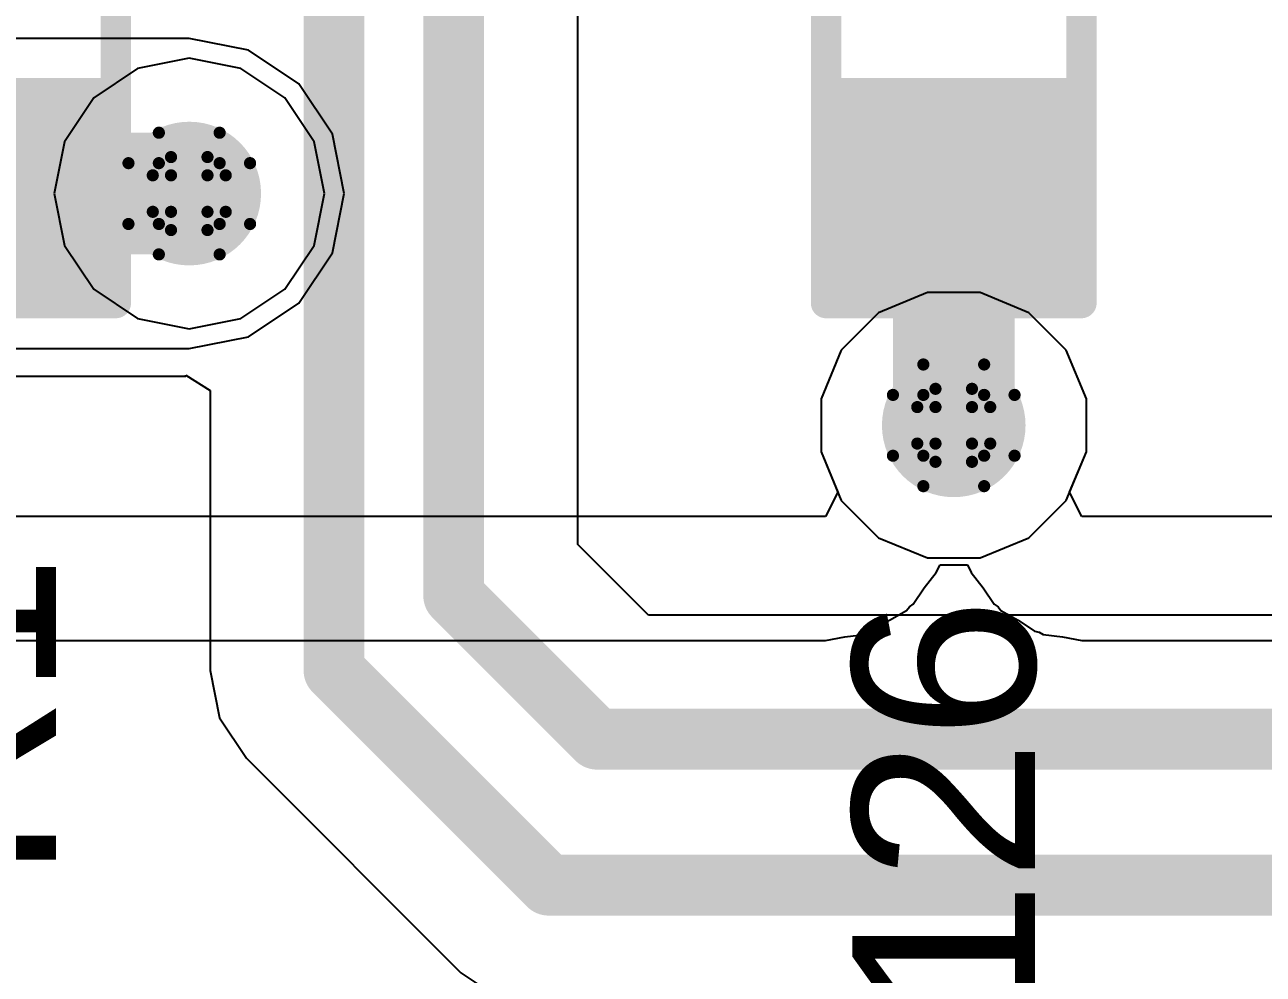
# Model space of a CAD drawing. Header units: inches. Extents: x 0 to 198, y 0 to 199.
# Drawn here: x 5.0389 to 5.2426, y 2.3458 to 2.5018 of the extents above; entities that cross this region are included whole.
import ezdxf

# ---------------------------------------------------------------- set-up
doc = ezdxf.new("R2010")
doc.units = ezdxf.units.IN
doc.header["$MEASUREMENT"] = 0
for name, color, linetype in [('Bottom Layer', 5, 'Continuous'), ('Drill Drawing', 1, 'Continuous'), ('Layer 1', 16, 'Continuous'), ('Layer 2', 76, 'Continuous'), ('Top Layer', 1, 'Continuous'), ('Top Overlay', 2, 'Continuous'), ('Top Paste', 8, 'Continuous'), ('Top Solder', 216, 'Continuous'), ('Via Holes', 16, 'Continuous')]:
    doc.layers.add(name, color=color, linetype=linetype)
doc.styles.add('Arial', font='', dxfattribs={"height": 0.2})
doc.styles.get('Arial').set_extended_font_data('Arial')

# ---------------------------------------------------------------- blocks, each defined once
blk = doc.blocks.new('R___0603_12')
at = {"layer": 'Top Layer'}
for points in [[(-0.015, 0.0175), (-0.015, -0.0175), (-0.045, -0.0175), (-0.045, 0.0175)], [(0.045, 0.0175), (0.045, -0.0175), (0.015, -0.0175), (0.015, 0.0175)]]:
    blk.add_hatch(color=1, dxfattribs=at).paths.add_polyline_path(points)
at = {"layer": 'Top Paste'}
for points in [[(-0.015, 0.0175), (-0.015, -0.0175), (-0.045, -0.0175), (-0.045, 0.0175)], [(0.045, 0.0175), (0.045, -0.0175), (0.015, -0.0175), (0.015, 0.0175)]]:
    blk.add_hatch(color=8, dxfattribs=at).paths.add_polyline_path(points)
at = {"layer": 'Top Solder'}
for points in [[(-0.011, 0.0215), (-0.011, -0.0215), (-0.049, -0.0215), (-0.049, 0.0215)], [(0.049, 0.0215), (0.049, -0.0215), (0.011, -0.0215), (0.011, 0.0215)]]:
    blk.add_hatch(color=216, dxfattribs=at).paths.add_polyline_path(points)
at = {"layer": 'Top Overlay'}
for points in [[(-0.048, 0.021, 0.005, 0.005, 0), (-0.048, -0.021, 0.005, 0.005, 0)], [(-0.048, 0.021, 0.005, 0.005, 0), (0.048, 0.021, 0.005, 0.005, 0)], [(0.048, 0.021, 0.005, 0.005, 0), (0.048, -0.021, 0.005, 0.005, 0)], [(-0.048, -0.021, 0.005, 0.005, 0), (0.048, -0.021, 0.005, 0.005, 0)]]:
    blk.add_lwpolyline(points, format="xyseb", dxfattribs=at)
for points in [[(-0.04925, 0.021, 0.0025, 0.0025, 1), (-0.04675, 0.021, 0.0025, 0.0025, 1)], [(-0.04925, 0.021, 0.0025, 0.0025, 1), (-0.04675, 0.021, 0.0025, 0.0025, 1)], [(0.04675, 0.021, 0.0025, 0.0025, 1), (0.04925, 0.021, 0.0025, 0.0025, 1)], [(0.04675, 0.021, 0.0025, 0.0025, 1), (0.04925, 0.021, 0.0025, 0.0025, 1)], [(-0.04925, -0.021, 0.0025, 0.0025, 1), (-0.04675, -0.021, 0.0025, 0.0025, 1)], [(-0.04925, -0.021, 0.0025, 0.0025, 1), (-0.04675, -0.021, 0.0025, 0.0025, 1)], [(0.04675, -0.021, 0.0025, 0.0025, 1), (0.04925, -0.021, 0.0025, 0.0025, 1)], [(0.04675, -0.021, 0.0025, 0.0025, 1), (0.04925, -0.021, 0.0025, 0.0025, 1)]]:
    blk.add_lwpolyline(points, format="xyseb", close=True, dxfattribs=at)
blk = doc.blocks.new('____0603_190')
at = {"layer": 'Top Layer'}
for points in [[(-0.015, 0.0175), (-0.015, -0.0175), (-0.045, -0.0175), (-0.045, 0.0175)], [(0.045, 0.0175), (0.045, -0.0175), (0.015, -0.0175), (0.015, 0.0175)]]:
    blk.add_hatch(color=1, dxfattribs=at).paths.add_polyline_path(points)
at = {"layer": 'Top Paste'}
for points in [[(-0.015, 0.0175), (-0.015, -0.0175), (-0.045, -0.0175), (-0.045, 0.0175)], [(0.045, 0.0175), (0.045, -0.0175), (0.015, -0.0175), (0.015, 0.0175)]]:
    blk.add_hatch(color=8, dxfattribs=at).paths.add_polyline_path(points)
at = {"layer": 'Top Solder'}
for points in [[(-0.011, 0.0215), (-0.011, -0.0215), (-0.049, -0.0215), (-0.049, 0.0215)], [(0.049, 0.0215), (0.049, -0.0215), (0.011, -0.0215), (0.011, 0.0215)]]:
    blk.add_hatch(color=216, dxfattribs=at).paths.add_polyline_path(points)
at = {"layer": 'Top Overlay'}
for points in [[(0.048, 0.021, 0.005, 0.005, 0), (-0.048, 0.021, 0.005, 0.005, 0)], [(-0.048, -0.021, 0.005, 0.005, 0), (-0.048, 0.021, 0.005, 0.005, 0)], [(0.048, -0.021, 0.005, 0.005, 0), (0.048, 0.021, 0.005, 0.005, 0)], [(0.048, -0.021, 0.005, 0.005, 0), (-0.048, -0.021, 0.005, 0.005, 0)]]:
    blk.add_lwpolyline(points, format="xyseb", dxfattribs=at)
for points in [[(-0.04925, 0.021, 0.0025, 0.0025, 1), (-0.04675, 0.021, 0.0025, 0.0025, 1)], [(-0.04925, 0.021, 0.0025, 0.0025, 1), (-0.04675, 0.021, 0.0025, 0.0025, 1)], [(0.04675, 0.021, 0.0025, 0.0025, 1), (0.04925, 0.021, 0.0025, 0.0025, 1)], [(0.04675, 0.021, 0.0025, 0.0025, 1), (0.04925, 0.021, 0.0025, 0.0025, 1)], [(-0.04925, -0.021, 0.0025, 0.0025, 1), (-0.04675, -0.021, 0.0025, 0.0025, 1)], [(-0.04925, -0.021, 0.0025, 0.0025, 1), (-0.04675, -0.021, 0.0025, 0.0025, 1)], [(0.04675, -0.021, 0.0025, 0.0025, 1), (0.04925, -0.021, 0.0025, 0.0025, 1)], [(0.04675, -0.021, 0.0025, 0.0025, 1), (0.04925, -0.021, 0.0025, 0.0025, 1)]]:
    blk.add_lwpolyline(points, format="xyseb", close=True, dxfattribs=at)

msp = doc.modelspace()

# ---------------------------------------------------------------- hatches: boundary and pattern name
at = {"layer": 'Bottom Layer'}
h = msp.add_hatch(color=5, dxfattribs=at)
edge = h.paths.add_edge_path()
edge.add_arc((5.06592, 2.4741), 0.01181, 0, 360)
h = msp.add_hatch(color=5, dxfattribs=at)
edge = h.paths.add_edge_path()
edge.add_arc((5.19166, 2.436), 0.01181, 0, 360)
at = {"layer": 'Layer 1'}
h = msp.add_hatch(color=16, dxfattribs=at)
edge = h.paths.add_edge_path()
edge.add_arc((5.06592, 2.4741), 0.01181, 0, 360)
h = msp.add_hatch(color=16, dxfattribs=at)
edge = h.paths.add_edge_path()
edge.add_arc((5.19166, 2.436), 0.01181, 0, 360)
at = {"layer": 'Layer 2'}
h = msp.add_hatch(color=76, dxfattribs=at)
edge = h.paths.add_edge_path()
edge.add_arc((5.06592, 2.4741), 0.01181, 0, 360)
h = msp.add_hatch(color=76, dxfattribs=at)
edge = h.paths.add_edge_path()
edge.add_arc((5.19166, 2.436), 0.01181, 0, 360)
at = {"layer": 'Top Layer'}
h = msp.add_hatch(color=1, dxfattribs=at)
edge = h.paths.add_edge_path()
edge.add_arc((5.06592, 2.4741), 0.01181, 0, 360)
h = msp.add_hatch(color=1, dxfattribs=at)
edge = h.paths.add_edge_path()
edge.add_arc((5.19166, 2.436), 0.01181, 0, 360)
at = {"layer": 'Via Holes'}
h = msp.add_hatch(color=7, dxfattribs=at)
edge = h.paths.add_edge_path()
edge.add_arc((5.06592, 2.4741), 0.00591, 0, 360)
h = msp.add_hatch(color=7, dxfattribs=at)
edge = h.paths.add_edge_path()
edge.add_arc((5.19166, 2.436), 0.00591, 0, 360)

# ---------------------------------------------------------------- linework, layer by layer
at = {"layer": 'Bottom Layer'}
for p, q in [((5.18732, 2.45781), (5.17931, 2.45449)), ((5.196, 2.45781), (5.18732, 2.45781)), ((5.20402, 2.45449), (5.196, 2.45781)), ((5.17931, 2.45449), (5.17317, 2.44835)), ((5.21015, 2.44835), (5.20402, 2.45449)), ((5.17317, 2.44835), (5.16985, 2.44034)), ((5.21347, 2.44034), (5.21015, 2.44835)), ((5.16985, 2.44034), (5.16985, 2.43166)), ((5.21347, 2.43166), (5.21347, 2.44034)), ((5.16985, 2.43166), (5.17261, 2.425)), ((5.21071, 2.425), (5.21347, 2.43166)), ((5.17261, 2.425), (5.17059, 2.421)), ((5.21273, 2.421), (5.21071, 2.425)), ((5.17059, 2.421), (5.02012, 2.421)), ((6.127, 2.421), (5.21273, 2.421)), ((5.1868, 2.40927), (5.18879, 2.41181)), ((5.18879, 2.41181), (5.18942, 2.41305)), ((5.18942, 2.41305), (5.1939, 2.41305)), ((5.1939, 2.41305), (5.19453, 2.41181)), ((5.19453, 2.41181), (5.19652, 2.40927)), ((5.18501, 2.40658), (5.1868, 2.40927)), ((5.19652, 2.40927), (5.19831, 2.40658)), ((5.18389, 2.40554), (5.18437, 2.40615)), ((5.18437, 2.40615), (5.18501, 2.40658)), ((5.19831, 2.40658), (5.19896, 2.40615)), ((5.19896, 2.40615), (5.19943, 2.40554)), ((5.17839, 2.40216), (5.18108, 2.40395)), ((5.18108, 2.40395), (5.18389, 2.40554)), ((5.19943, 2.40554), (5.20225, 2.40395)), ((5.20225, 2.40395), (5.20493, 2.40216)), ((5.17376, 2.40124), (5.17696, 2.40163)), ((5.17696, 2.40163), (5.17764, 2.40201)), ((5.17764, 2.40201), (5.17839, 2.40216)), ((5.20493, 2.40216), (5.20569, 2.40201)), ((5.20569, 2.40201), (5.20636, 2.40163)), ((5.20636, 2.40163), (5.20957, 2.40124)), ((5.02012, 2.40061), (5.17059, 2.40061)), ((5.17059, 2.40061), (5.17376, 2.40124)), ((5.20957, 2.40124), (5.21273, 2.40061)), ((5.21273, 2.40061), (6.127, 2.40061))]:
    msp.add_line(p, q, dxfattribs=at)
at = {"layer": 'Drill Drawing'}
for points in [[(5.06092, 2.4791, 0.002, 0.002, 0), (5.06092, 2.4841, 0.002, 0.002, 0)], [(5.06092, 2.4841, 0.002, 0.002, 0), (5.07092, 2.4841, 0.002, 0.002, 0)], [(5.07092, 2.4791, 0.002, 0.002, 0), (5.07092, 2.4841, 0.002, 0.002, 0)], [(5.06292, 2.4771, 0.002, 0.002, 0), (5.06292, 2.4801, 0.002, 0.002, 0)], [(5.06292, 2.4801, 0.002, 0.002, 0), (5.06892, 2.4801, 0.002, 0.002, 0)], [(5.06892, 2.4771, 0.002, 0.002, 0), (5.06892, 2.4801, 0.002, 0.002, 0)], [(5.05592, 2.4691, 0.002, 0.002, 0), (5.05592, 2.4791, 0.002, 0.002, 0)], [(5.05592, 2.4791, 0.002, 0.002, 0), (5.06092, 2.4791, 0.002, 0.002, 0)], [(5.07092, 2.4791, 0.002, 0.002, 0), (5.07592, 2.4791, 0.002, 0.002, 0)], [(5.07592, 2.4691, 0.002, 0.002, 0), (5.07592, 2.4791, 0.002, 0.002, 0)], [(5.05992, 2.4711, 0.002, 0.002, 0), (5.05992, 2.4771, 0.002, 0.002, 0)], [(5.05992, 2.4771, 0.002, 0.002, 0), (5.06292, 2.4771, 0.002, 0.002, 0)], [(5.06892, 2.4771, 0.002, 0.002, 0), (5.07192, 2.4771, 0.002, 0.002, 0)], [(5.07192, 2.4711, 0.002, 0.002, 0), (5.07192, 2.4771, 0.002, 0.002, 0)], [(5.05992, 2.4711, 0.002, 0.002, 0), (5.06292, 2.4711, 0.002, 0.002, 0)], [(5.06292, 2.4681, 0.002, 0.002, 0), (5.06292, 2.4711, 0.002, 0.002, 0)], [(5.06892, 2.4711, 0.002, 0.002, 0), (5.07192, 2.4711, 0.002, 0.002, 0)], [(5.06892, 2.4681, 0.002, 0.002, 0), (5.06892, 2.4711, 0.002, 0.002, 0)], [(5.05592, 2.4691, 0.002, 0.002, 0), (5.06092, 2.4691, 0.002, 0.002, 0)], [(5.06092, 2.4641, 0.002, 0.002, 0), (5.06092, 2.4691, 0.002, 0.002, 0)], [(5.06292, 2.4681, 0.002, 0.002, 0), (5.06892, 2.4681, 0.002, 0.002, 0)], [(5.07092, 2.4691, 0.002, 0.002, 0), (5.07592, 2.4691, 0.002, 0.002, 0)], [(5.07092, 2.4641, 0.002, 0.002, 0), (5.07092, 2.4691, 0.002, 0.002, 0)], [(5.06092, 2.4641, 0.002, 0.002, 0), (5.07092, 2.4641, 0.002, 0.002, 0)], [(5.18666, 2.441, 0.002, 0.002, 0), (5.18666, 2.446, 0.002, 0.002, 0)], [(5.18666, 2.446, 0.002, 0.002, 0), (5.19666, 2.446, 0.002, 0.002, 0)], [(5.19666, 2.441, 0.002, 0.002, 0), (5.19666, 2.446, 0.002, 0.002, 0)], [(5.18866, 2.439, 0.002, 0.002, 0), (5.18866, 2.442, 0.002, 0.002, 0)], [(5.18866, 2.442, 0.002, 0.002, 0), (5.19466, 2.442, 0.002, 0.002, 0)], [(5.19466, 2.439, 0.002, 0.002, 0), (5.19466, 2.442, 0.002, 0.002, 0)], [(5.18166, 2.431, 0.002, 0.002, 0), (5.18166, 2.441, 0.002, 0.002, 0)], [(5.18166, 2.441, 0.002, 0.002, 0), (5.18666, 2.441, 0.002, 0.002, 0)], [(5.19666, 2.441, 0.002, 0.002, 0), (5.20166, 2.441, 0.002, 0.002, 0)], [(5.20166, 2.431, 0.002, 0.002, 0), (5.20166, 2.441, 0.002, 0.002, 0)], [(5.18566, 2.433, 0.002, 0.002, 0), (5.18566, 2.439, 0.002, 0.002, 0)], [(5.18566, 2.439, 0.002, 0.002, 0), (5.18866, 2.439, 0.002, 0.002, 0)], [(5.19466, 2.439, 0.002, 0.002, 0), (5.19766, 2.439, 0.002, 0.002, 0)], [(5.19766, 2.433, 0.002, 0.002, 0), (5.19766, 2.439, 0.002, 0.002, 0)], [(5.18566, 2.433, 0.002, 0.002, 0), (5.18866, 2.433, 0.002, 0.002, 0)], [(5.18866, 2.43, 0.002, 0.002, 0), (5.18866, 2.433, 0.002, 0.002, 0)], [(5.19466, 2.433, 0.002, 0.002, 0), (5.19766, 2.433, 0.002, 0.002, 0)], [(5.19466, 2.43, 0.002, 0.002, 0), (5.19466, 2.433, 0.002, 0.002, 0)], [(5.18166, 2.431, 0.002, 0.002, 0), (5.18666, 2.431, 0.002, 0.002, 0)], [(5.18666, 2.426, 0.002, 0.002, 0), (5.18666, 2.431, 0.002, 0.002, 0)], [(5.18866, 2.43, 0.002, 0.002, 0), (5.19466, 2.43, 0.002, 0.002, 0)], [(5.19666, 2.431, 0.002, 0.002, 0), (5.20166, 2.431, 0.002, 0.002, 0)], [(5.19666, 2.426, 0.002, 0.002, 0), (5.19666, 2.431, 0.002, 0.002, 0)], [(5.18666, 2.426, 0.002, 0.002, 0), (5.19666, 2.426, 0.002, 0.002, 0)]]:
    msp.add_lwpolyline(points, format="xyseb", dxfattribs=at)
for points in [[(5.06042, 2.4841, 0.001, 0.001, 1), (5.06142, 2.4841, 0.001, 0.001, 1)], [(5.06042, 2.4841, 0.001, 0.001, 1), (5.06142, 2.4841, 0.001, 0.001, 1)], [(5.07042, 2.4841, 0.001, 0.001, 1), (5.07142, 2.4841, 0.001, 0.001, 1)], [(5.07042, 2.4841, 0.001, 0.001, 1), (5.07142, 2.4841, 0.001, 0.001, 1)], [(5.06242, 2.4801, 0.001, 0.001, 1), (5.06342, 2.4801, 0.001, 0.001, 1)], [(5.06242, 2.4801, 0.001, 0.001, 1), (5.06342, 2.4801, 0.001, 0.001, 1)], [(5.06842, 2.4801, 0.001, 0.001, 1), (5.06942, 2.4801, 0.001, 0.001, 1)], [(5.06842, 2.4801, 0.001, 0.001, 1), (5.06942, 2.4801, 0.001, 0.001, 1)], [(5.05542, 2.4791, 0.001, 0.001, 1), (5.05642, 2.4791, 0.001, 0.001, 1)], [(5.05542, 2.4791, 0.001, 0.001, 1), (5.05642, 2.4791, 0.001, 0.001, 1)], [(5.06042, 2.4791, 0.001, 0.001, 1), (5.06142, 2.4791, 0.001, 0.001, 1)], [(5.06042, 2.4791, 0.001, 0.001, 1), (5.06142, 2.4791, 0.001, 0.001, 1)], [(5.07042, 2.4791, 0.001, 0.001, 1), (5.07142, 2.4791, 0.001, 0.001, 1)], [(5.07042, 2.4791, 0.001, 0.001, 1), (5.07142, 2.4791, 0.001, 0.001, 1)], [(5.07542, 2.4791, 0.001, 0.001, 1), (5.07642, 2.4791, 0.001, 0.001, 1)], [(5.07542, 2.4791, 0.001, 0.001, 1), (5.07642, 2.4791, 0.001, 0.001, 1)], [(5.05942, 2.4771, 0.001, 0.001, 1), (5.06042, 2.4771, 0.001, 0.001, 1)], [(5.05942, 2.4771, 0.001, 0.001, 1), (5.06042, 2.4771, 0.001, 0.001, 1)], [(5.06242, 2.4771, 0.001, 0.001, 1), (5.06342, 2.4771, 0.001, 0.001, 1)], [(5.06242, 2.4771, 0.001, 0.001, 1), (5.06342, 2.4771, 0.001, 0.001, 1)], [(5.06842, 2.4771, 0.001, 0.001, 1), (5.06942, 2.4771, 0.001, 0.001, 1)], [(5.06842, 2.4771, 0.001, 0.001, 1), (5.06942, 2.4771, 0.001, 0.001, 1)], [(5.07142, 2.4771, 0.001, 0.001, 1), (5.07242, 2.4771, 0.001, 0.001, 1)], [(5.07142, 2.4771, 0.001, 0.001, 1), (5.07242, 2.4771, 0.001, 0.001, 1)], [(5.05942, 2.4711, 0.001, 0.001, 1), (5.06042, 2.4711, 0.001, 0.001, 1)], [(5.05942, 2.4711, 0.001, 0.001, 1), (5.06042, 2.4711, 0.001, 0.001, 1)], [(5.06242, 2.4711, 0.001, 0.001, 1), (5.06342, 2.4711, 0.001, 0.001, 1)], [(5.06242, 2.4711, 0.001, 0.001, 1), (5.06342, 2.4711, 0.001, 0.001, 1)], [(5.06842, 2.4711, 0.001, 0.001, 1), (5.06942, 2.4711, 0.001, 0.001, 1)], [(5.06842, 2.4711, 0.001, 0.001, 1), (5.06942, 2.4711, 0.001, 0.001, 1)], [(5.07142, 2.4711, 0.001, 0.001, 1), (5.07242, 2.4711, 0.001, 0.001, 1)], [(5.07142, 2.4711, 0.001, 0.001, 1), (5.07242, 2.4711, 0.001, 0.001, 1)], [(5.05542, 2.4691, 0.001, 0.001, 1), (5.05642, 2.4691, 0.001, 0.001, 1)], [(5.05542, 2.4691, 0.001, 0.001, 1), (5.05642, 2.4691, 0.001, 0.001, 1)], [(5.06042, 2.4691, 0.001, 0.001, 1), (5.06142, 2.4691, 0.001, 0.001, 1)], [(5.06042, 2.4691, 0.001, 0.001, 1), (5.06142, 2.4691, 0.001, 0.001, 1)], [(5.06242, 2.4681, 0.001, 0.001, 1), (5.06342, 2.4681, 0.001, 0.001, 1)], [(5.06242, 2.4681, 0.001, 0.001, 1), (5.06342, 2.4681, 0.001, 0.001, 1)], [(5.06842, 2.4681, 0.001, 0.001, 1), (5.06942, 2.4681, 0.001, 0.001, 1)], [(5.06842, 2.4681, 0.001, 0.001, 1), (5.06942, 2.4681, 0.001, 0.001, 1)], [(5.07042, 2.4691, 0.001, 0.001, 1), (5.07142, 2.4691, 0.001, 0.001, 1)], [(5.07042, 2.4691, 0.001, 0.001, 1), (5.07142, 2.4691, 0.001, 0.001, 1)], [(5.07542, 2.4691, 0.001, 0.001, 1), (5.07642, 2.4691, 0.001, 0.001, 1)], [(5.07542, 2.4691, 0.001, 0.001, 1), (5.07642, 2.4691, 0.001, 0.001, 1)], [(5.06042, 2.4641, 0.001, 0.001, 1), (5.06142, 2.4641, 0.001, 0.001, 1)], [(5.06042, 2.4641, 0.001, 0.001, 1), (5.06142, 2.4641, 0.001, 0.001, 1)], [(5.07042, 2.4641, 0.001, 0.001, 1), (5.07142, 2.4641, 0.001, 0.001, 1)], [(5.07042, 2.4641, 0.001, 0.001, 1), (5.07142, 2.4641, 0.001, 0.001, 1)], [(5.18616, 2.446, 0.001, 0.001, 1), (5.18716, 2.446, 0.001, 0.001, 1)], [(5.18616, 2.446, 0.001, 0.001, 1), (5.18716, 2.446, 0.001, 0.001, 1)], [(5.19616, 2.446, 0.001, 0.001, 1), (5.19716, 2.446, 0.001, 0.001, 1)], [(5.19616, 2.446, 0.001, 0.001, 1), (5.19716, 2.446, 0.001, 0.001, 1)], [(5.18816, 2.442, 0.001, 0.001, 1), (5.18916, 2.442, 0.001, 0.001, 1)], [(5.18816, 2.442, 0.001, 0.001, 1), (5.18916, 2.442, 0.001, 0.001, 1)], [(5.19416, 2.442, 0.001, 0.001, 1), (5.19516, 2.442, 0.001, 0.001, 1)], [(5.19416, 2.442, 0.001, 0.001, 1), (5.19516, 2.442, 0.001, 0.001, 1)], [(5.18116, 2.441, 0.001, 0.001, 1), (5.18216, 2.441, 0.001, 0.001, 1)], [(5.18116, 2.441, 0.001, 0.001, 1), (5.18216, 2.441, 0.001, 0.001, 1)], [(5.18616, 2.441, 0.001, 0.001, 1), (5.18716, 2.441, 0.001, 0.001, 1)], [(5.18616, 2.441, 0.001, 0.001, 1), (5.18716, 2.441, 0.001, 0.001, 1)], [(5.19616, 2.441, 0.001, 0.001, 1), (5.19716, 2.441, 0.001, 0.001, 1)], [(5.19616, 2.441, 0.001, 0.001, 1), (5.19716, 2.441, 0.001, 0.001, 1)], [(5.20116, 2.441, 0.001, 0.001, 1), (5.20216, 2.441, 0.001, 0.001, 1)], [(5.20116, 2.441, 0.001, 0.001, 1), (5.20216, 2.441, 0.001, 0.001, 1)], [(5.18516, 2.439, 0.001, 0.001, 1), (5.18616, 2.439, 0.001, 0.001, 1)], [(5.18516, 2.439, 0.001, 0.001, 1), (5.18616, 2.439, 0.001, 0.001, 1)], [(5.18816, 2.439, 0.001, 0.001, 1), (5.18916, 2.439, 0.001, 0.001, 1)], [(5.18816, 2.439, 0.001, 0.001, 1), (5.18916, 2.439, 0.001, 0.001, 1)], [(5.19416, 2.439, 0.001, 0.001, 1), (5.19516, 2.439, 0.001, 0.001, 1)], [(5.19416, 2.439, 0.001, 0.001, 1), (5.19516, 2.439, 0.001, 0.001, 1)], [(5.19716, 2.439, 0.001, 0.001, 1), (5.19816, 2.439, 0.001, 0.001, 1)], [(5.19716, 2.439, 0.001, 0.001, 1), (5.19816, 2.439, 0.001, 0.001, 1)], [(5.18516, 2.433, 0.001, 0.001, 1), (5.18616, 2.433, 0.001, 0.001, 1)], [(5.18516, 2.433, 0.001, 0.001, 1), (5.18616, 2.433, 0.001, 0.001, 1)], [(5.18816, 2.433, 0.001, 0.001, 1), (5.18916, 2.433, 0.001, 0.001, 1)], [(5.18816, 2.433, 0.001, 0.001, 1), (5.18916, 2.433, 0.001, 0.001, 1)], [(5.19416, 2.433, 0.001, 0.001, 1), (5.19516, 2.433, 0.001, 0.001, 1)], [(5.19416, 2.433, 0.001, 0.001, 1), (5.19516, 2.433, 0.001, 0.001, 1)], [(5.19716, 2.433, 0.001, 0.001, 1), (5.19816, 2.433, 0.001, 0.001, 1)], [(5.19716, 2.433, 0.001, 0.001, 1), (5.19816, 2.433, 0.001, 0.001, 1)], [(5.18116, 2.431, 0.001, 0.001, 1), (5.18216, 2.431, 0.001, 0.001, 1)], [(5.18116, 2.431, 0.001, 0.001, 1), (5.18216, 2.431, 0.001, 0.001, 1)], [(5.18616, 2.431, 0.001, 0.001, 1), (5.18716, 2.431, 0.001, 0.001, 1)], [(5.18616, 2.431, 0.001, 0.001, 1), (5.18716, 2.431, 0.001, 0.001, 1)], [(5.18816, 2.43, 0.001, 0.001, 1), (5.18916, 2.43, 0.001, 0.001, 1)], [(5.18816, 2.43, 0.001, 0.001, 1), (5.18916, 2.43, 0.001, 0.001, 1)], [(5.19416, 2.43, 0.001, 0.001, 1), (5.19516, 2.43, 0.001, 0.001, 1)], [(5.19416, 2.43, 0.001, 0.001, 1), (5.19516, 2.43, 0.001, 0.001, 1)], [(5.19616, 2.431, 0.001, 0.001, 1), (5.19716, 2.431, 0.001, 0.001, 1)], [(5.19616, 2.431, 0.001, 0.001, 1), (5.19716, 2.431, 0.001, 0.001, 1)], [(5.20116, 2.431, 0.001, 0.001, 1), (5.20216, 2.431, 0.001, 0.001, 1)], [(5.20116, 2.431, 0.001, 0.001, 1), (5.20216, 2.431, 0.001, 0.001, 1)], [(5.18616, 2.426, 0.001, 0.001, 1), (5.18716, 2.426, 0.001, 0.001, 1)], [(5.18616, 2.426, 0.001, 0.001, 1), (5.18716, 2.426, 0.001, 0.001, 1)], [(5.19616, 2.426, 0.001, 0.001, 1), (5.19716, 2.426, 0.001, 0.001, 1)], [(5.19616, 2.426, 0.001, 0.001, 1), (5.19716, 2.426, 0.001, 0.001, 1)]]:
    msp.add_lwpolyline(points, format="xyseb", close=True, dxfattribs=at)
at = {"layer": 'Layer 1'}
for p, q in [((5.06592, 2.49634), (5.05741, 2.49465)), ((5.07443, 2.49465), (5.06592, 2.49634)), ((5.05741, 2.49465), (5.0502, 2.48983)), ((5.08165, 2.48983), (5.07443, 2.49465)), ((5.0502, 2.48983), (5.04538, 2.48261)), ((5.08647, 2.48261), (5.08165, 2.48983)), ((5.04538, 2.48261), (5.04368, 2.4741)), ((5.08816, 2.4741), (5.08647, 2.48261)), ((5.04368, 2.4741), (5.04538, 2.46559)), ((5.08647, 2.46559), (5.08816, 2.4741)), ((5.04538, 2.46559), (5.0502, 2.45838)), ((5.08165, 2.45838), (5.08647, 2.46559)), ((5.0502, 2.45838), (5.05741, 2.45356)), ((5.07443, 2.45356), (5.08165, 2.45838)), ((5.05741, 2.45356), (5.06592, 2.45187)), ((5.06592, 2.45187), (5.07443, 2.45356))]:
    msp.add_line(p, q, dxfattribs=at)
at = {"layer": 'Layer 2'}
for p, q in [((5.06592, 2.49959), (4.91573, 2.49959)), ((5.07568, 2.49765), (5.06592, 2.49959)), ((5.08395, 2.49213), (5.07568, 2.49765)), ((5.08947, 2.48386), (5.08395, 2.49213)), ((5.09141, 2.4741), (5.08947, 2.48386)), ((5.08947, 2.46435), (5.09141, 2.4741)), ((5.08395, 2.45608), (5.08947, 2.46435)), ((5.18732, 2.45781), (5.17931, 2.45449)), ((5.196, 2.45781), (5.18732, 2.45781)), ((5.20402, 2.45449), (5.196, 2.45781)), ((5.07568, 2.45055), (5.08395, 2.45608)), ((5.17931, 2.45449), (5.17317, 2.44835)), ((5.21015, 2.44835), (5.20402, 2.45449)), ((5.06592, 2.44861), (5.07568, 2.45055)), ((5.00208, 2.44861), (5.06592, 2.44861)), ((5.17317, 2.44835), (5.16985, 2.44034)), ((5.21347, 2.44034), (5.21015, 2.44835)), ((5.16985, 2.44034), (5.16985, 2.43166)), ((5.21347, 2.43166), (5.21347, 2.44034)), ((5.16985, 2.43166), (5.17317, 2.42365)), ((5.21015, 2.42365), (5.21347, 2.43166)), ((5.17317, 2.42365), (5.17931, 2.41751)), ((5.20402, 2.41751), (5.21015, 2.42365)), ((5.17931, 2.41751), (5.18732, 2.41419)), ((5.196, 2.41419), (5.20402, 2.41751)), ((5.18732, 2.41419), (5.196, 2.41419))]:
    msp.add_line(p, q, dxfattribs=at)
msp.add_lwpolyline([(4.7121, 2.4741, 0.02, 0.02, 0), (5.06592, 2.4741, 0.02, 0.02, 0)], format="xyseb", dxfattribs=at)
msp.add_lwpolyline([(5.06092, 2.4741, 0.01, 0.01, 1), (5.07092, 2.4741, 0.01, 0.01, 1)], format="xyseb", close=True, dxfattribs=at)
at = {"layer": 'Top Layer'}
for p, q in [((5.12982, 2.41641), (5.12982, 2.61247)), ((5.00034, 2.4441), (5.06534, 2.4441)), ((5.06534, 2.44425), (5.06534, 2.44426)), ((5.06534, 2.44426), (5.06934, 2.44172)), ((5.06534, 2.4441), (5.06534, 2.44425)), ((5.06934, 2.44172), (5.06934, 2.39569)), ((5.14143, 2.40479), (5.12982, 2.41641)), ((6.08406, 2.40479), (5.14143, 2.40479)), ((5.06934, 2.39569), (5.07089, 2.38789)), ((5.07089, 2.38789), (5.07531, 2.38128)), ((5.07531, 2.38128), (5.11061, 2.34598)), ((5.11061, 2.34598), (5.11323, 2.34423))]:
    msp.add_line(p, q, dxfattribs=at)
for points in [[(5.08973, 2.39569, 0.01, 0.01, 0), (5.08973, 2.61247, 0.01, 0.01, 0)], [(5.10942, 2.40797, 0.01, 0.01, 0), (5.10942, 2.61247, 0.01, 0.01, 0)], [(5.03284, 2.4741, 0.02, 0.02, 0), (5.06592, 2.4741, 0.02, 0.02, 0)], [(5.19166, 2.436, 0.02, 0.02, 0), (5.19166, 2.4741, 0.02, 0.02, 0)], [(5.10942, 2.40797, 0.01, 0.01, 0), (5.13299, 2.3844, 0.01, 0.01, 0)], [(5.08973, 2.39569, 0.01, 0.01, 0), (5.12503, 2.3604, 0.01, 0.01, 0)], [(5.13299, 2.3844, 0.01, 0.01, 0), (6.08406, 2.3844, 0.01, 0.01, 0)], [(5.12503, 2.3604, 0.01, 0.01, 0), (6.07145, 2.3604, 0.01, 0.01, 0)]]:
    msp.add_lwpolyline(points, format="xyseb", dxfattribs=at)
for points in [[(5.02784, 2.4741, 0.01, 0.01, 1), (5.03784, 2.4741, 0.01, 0.01, 1)], [(5.06092, 2.4741, 0.01, 0.01, 1), (5.07092, 2.4741, 0.01, 0.01, 1)], [(5.18666, 2.4741, 0.01, 0.01, 1), (5.19666, 2.4741, 0.01, 0.01, 1)], [(5.18666, 2.436, 0.01, 0.01, 1), (5.19666, 2.436, 0.01, 0.01, 1)], [(5.10692, 2.40797, 0.005, 0.005, 1), (5.11192, 2.40797, 0.005, 0.005, 1)], [(5.10692, 2.40797, 0.005, 0.005, 1), (5.11192, 2.40797, 0.005, 0.005, 1)], [(5.08723, 2.39569, 0.005, 0.005, 1), (5.09223, 2.39569, 0.005, 0.005, 1)], [(5.08723, 2.39569, 0.005, 0.005, 1), (5.09223, 2.39569, 0.005, 0.005, 1)], [(5.13049, 2.3844, 0.005, 0.005, 1), (5.13549, 2.3844, 0.005, 0.005, 1)], [(5.13049, 2.3844, 0.005, 0.005, 1), (5.13549, 2.3844, 0.005, 0.005, 1)], [(5.12253, 2.3604, 0.005, 0.005, 1), (5.12753, 2.3604, 0.005, 0.005, 1)], [(5.12253, 2.3604, 0.005, 0.005, 1), (5.12753, 2.3604, 0.005, 0.005, 1)]]:
    msp.add_lwpolyline(points, format="xyseb", close=True, dxfattribs=at)

# ---------------------------------------------------------------- block references
for name, p, rotation in [('____0603_190', (5.03284, 2.5041), 270), ('R___0603_12', (5.19166, 2.5041), 90)]:
    msp.add_blockref(name, p, dxfattribs=dict(rotation=rotation))

# ---------------------------------------------------------------- texts
at = {"layer": 'Top Overlay', "style": 'Arial'}
for s, p in [('R1', (5.04398, 2.36117)), ('R126', (5.205, 2.30752))]:
    msp.add_text(s, height=0.03, rotation=90, dxfattribs=at).set_placement(p)

doc.saveas('drawing.dxf')
